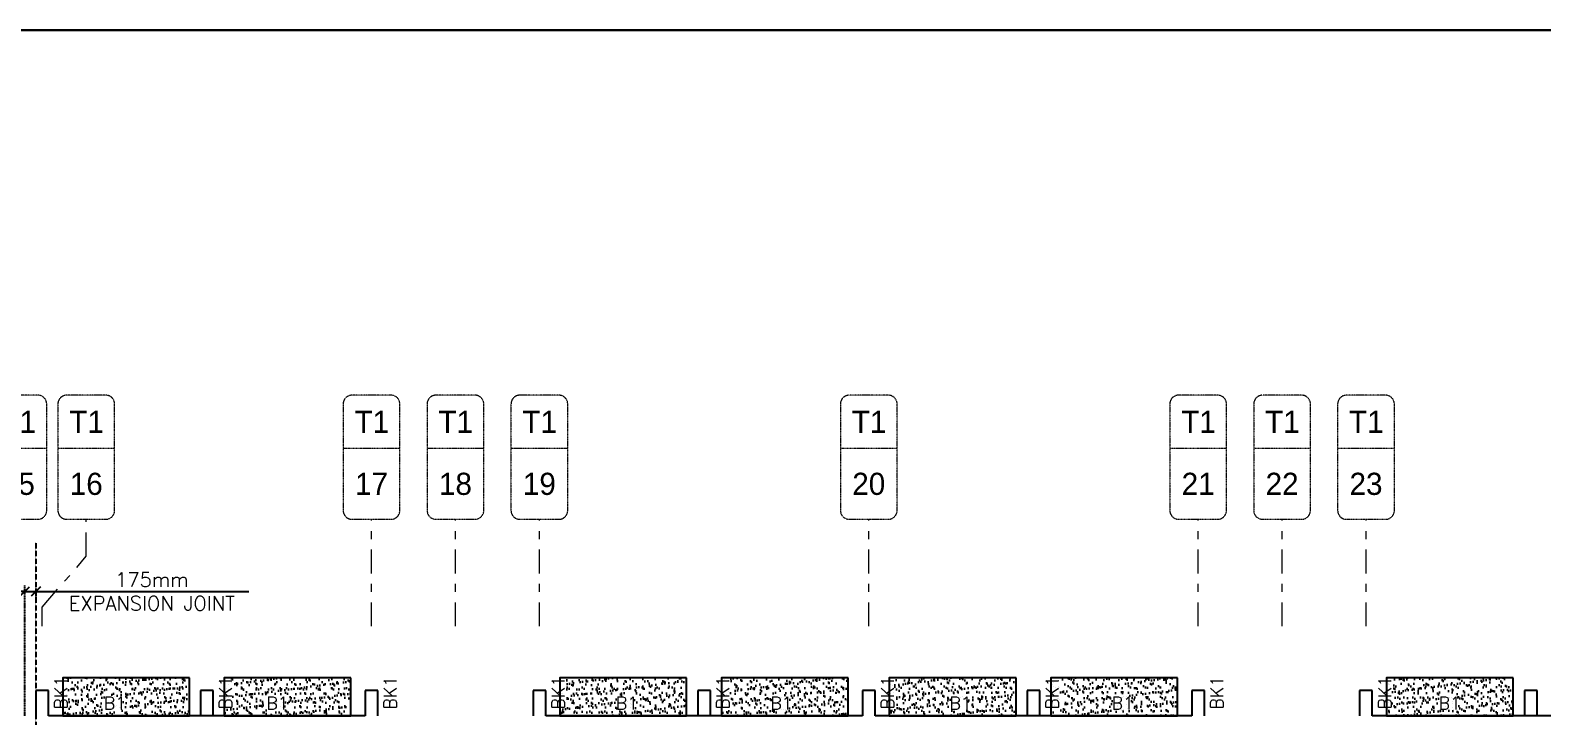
# Model space of a CAD drawing. Header units: millimetres. Extents: x 1078357 to 2594950, y -4969473 to -4636555.
# Drawn here: x 2327986 to 2351848, y -4647825 to -4636994 of the extents above; entities that cross this region are included whole.
import ezdxf
from ezdxf.enums import TextEntityAlignment as Align

# ---------------------------------------------------------------- set-up
doc = ezdxf.new("R2010")
doc.units = ezdxf.units.MM
doc.header["$PDMODE"] = 35
for name, pattern in [('CENTER', [2, 1.25, -0.25, 0.25, -0.25]), ('CONTINOUS', [0]), ('DGN STYLE 7', [8.34, 3.75, -1.67, 1.25, -1.67]), ('DOT', [0.25, 0, -0.25]), ('HIDDEN', [0.375, 0.25, -0.125]), ('New Retail block$0$CONTINOUS', [0])]:
    doc.linetypes.add(name, pattern=pattern)
doc.layers.get('0').update_dxf_attribs({"lineweight": 0})
doc.layers.get('Defpoints').update_dxf_attribs({"lineweight": 0})
for name, color, linetype, lineweight in [('A-_ANOTDIMA_D-', 6, 'Continuous', 13), ('A-_ANOTGRID_E-', 8, 'DGN STYLE 7', 13), ('Boundary', 40, 'Continuous', 30), ('GRID LINE', 8, 'Continuous', 0), ('HATCH', 8, 'Continuous', 30)]:
    doc.layers.add(name, color=color, linetype=linetype, lineweight=lineweight)
for name, color, linetype in [('B-200x650', 241, 'HIDDEN'), ('EXPANSION JOINT', 10, 'HIDDEN'), ('EXPANTION JOINT', 240, 'Continuous'), ('S-PROJECTION', 54, 'New Retail block$0$CONTINOUS')]:
    doc.layers.add(name, color=color, linetype=linetype)
doc.styles.add('Roman', font='romans')
doc.styles.add('ROMANS', font='romans.shx', dxfattribs={"width": 0.85})
doc.styles.get("Standard").update_dxf_attribs({"font": 'Adani Regular.ttf', "height": 500})
doc.dimstyles.new('HARESH', dxfattribs={"dimtxt": 150, "dimasz": 75, "dimexe": 0, "dimexo": 0, "dimgap": 25, "dimtad": 1, "dimdec": 0, "dimdsep": 46, "dimtxsty": 'Roman', "dimblk": 'OBLIQUE', "dimcen": 225, "dimdle": 25, "dimclrd": 2, "dimclre": 2, "dimclrt": 7, "dimadec": 8, "dimazin": 1, "dimtfac": 1, "dimtdec": 0, "dimtmove": 0, "dimatfit": 0, "dimfxl": 1, "dimlwd": -1, "dimlwe": -1, "dimarcsym": 0})

# ---------------------------------------------------------------- blocks, each defined once
blk = doc.blocks.new('_Oblique')
at = {"color": 0, "linetype": 'ByBlock', "lineweight": -2}
blk.add_line((-0.5, -0.5), (0.5, 0.5), dxfattribs=at)
blk = doc.blocks.new('*D1147')
at = {"layer": 'Defpoints', "color": 0, "linetype": 'CONTINOUS', "ltscale": 0.5, "transparency": 16777216}
for p in [(2328073, -4645812, 3), (2328073, -4645862), (2327898, -4647825, 0)]:
    blk.add_point(p, dxfattribs=at)
at = {"layer": 'EXPANTION JOINT', "color": 2, "linetype": 'CONTINOUS', "ltscale": 0.5, "transparency": 16777216}
for p, q in [((2327898, -4645862), (2327748, -4645862)), ((2327898, -4645862), (2328073, -4645862)), ((2328073, -4645862), (2331437, -4645862))]:
    blk.add_line(p, q, dxfattribs=at)
at = {"layer": 'EXPANTION JOINT', "color": 2, "linetype": 'DOT', "ltscale": 0.5, "transparency": 16777216}
for p, q in [((2327898, -4647825), (2327898, -4645762)), ((2328073, -4645812), (2328073, -4645962))]:
    blk.add_line(p, q, dxfattribs=at)
at = {"layer": 'EXPANTION JOINT', "color": 2, "linetype": 'CONTINOUS', "ltscale": 0.5, "transparency": 16777216, "xscale": 150, "yscale": 150, "zscale": 150}
blk.add_blockref('_Oblique', (2327898, -4645862), dxfattribs=at)
at = {"layer": 'EXPANTION JOINT', "color": 2, "linetype": 'CONTINOUS', "ltscale": 0.5, "transparency": 16777216, "xscale": 150, "yscale": 150, "zscale": 150, "rotation": 180}
blk.add_blockref('_Oblique', (2328073, -4645862), dxfattribs=at)
at = {"layer": 'EXPANTION JOINT', "color": 7, "linetype": 'CONTINOUS', "ltscale": 0.5, "transparency": 16777216, "char_height": 225, "attachment_point": 5, "style": 'Roman'}
for s, insert in [('175mm', (2329905, -4645674)), ('EXPANSION JOINT ', (2329905, -4646049))]:
    blk.add_mtext(s, dxfattribs=dict(at, insert=insert))
blk = doc.blocks.new('Tower grid nomenclature-ex')
at = {"layer": 'A-_ANOTGRID_E-'}
blk.add_lwpolyline([(-1250, -600), (1750, -600, 0.414214), (2000, -350), (2000, 750, 0.414214), (1750, 1000), (-1250, 1000, 0.414214), (-1500, 750), (-1500, -350, 0.414214)], format="xyb", close=True, dxfattribs=at)
blk.add_lwpolyline([(0, 1000), (0, -600)], dxfattribs=at)
at = {"layer": 'A-_ANOTGRID_E-', "flags": 8}
for p in [(-1235, 400), (1788, 400)]:
    blk.add_attdef('GRID', text='', height=625, dxfattribs=at).set_placement(p, align=Align.MIDDLE_CENTER)
blk = doc.blocks.new('T1')
at = {"layer": 'GRID LINE', "linetype": 'DGN STYLE 7', "ltscale": 100, "elevation": 0}
for points in [[(84361, -31827), (84361, -31528), (85058, -30723), (85058, -30138)], [(89561, -31827), (89561, -30138)], [(90886, -31827), (90886, -30138)], [(92211, -31827), (92211, -30138)], [(97411, -31827), (97411, -30138)], [(102611, -31827), (102611, -30138)], [(103936, -31827), (103936, -30138)], [(105261, -31827), (105261, -30138)]]:
    blk.add_lwpolyline(points, dxfattribs=at)
at = {"layer": 'GRID LINE'}
ref = blk.add_blockref('Tower grid nomenclature-ex', (83874, -29018, 0), dxfattribs=dict(at, xscale=0.56, yscale=0.56, zscale=0.56, rotation=270))
ref.add_attrib('GRID', '15', dxfattribs={"layer": 'A-_ANOTGRID_E-', "height": 350}).set_placement((83986, -29578, 0), align=Align.MIDDLE_CENTER)
ref.add_attrib('GRID', 'T1', dxfattribs={"layer": 'A-_ANOTGRID_E-', "height": 350}).set_placement((83991, -28598, 0), align=Align.MIDDLE_CENTER)
ref = blk.add_blockref('Tower grid nomenclature-ex', (84946, -29018, 0), dxfattribs=dict(at, xscale=0.56, yscale=0.56, zscale=0.56, rotation=270))
ref.add_attrib('GRID', '16', dxfattribs={"layer": 'A-_ANOTGRID_E-', "height": 350}).set_placement((85058, -29578, 0), align=Align.MIDDLE_CENTER)
ref.add_attrib('GRID', 'T1', dxfattribs={"layer": 'A-_ANOTGRID_E-', "height": 350}).set_placement((85064, -28598, 0), align=Align.MIDDLE_CENTER)
ref = blk.add_blockref('Tower grid nomenclature-ex', (89449, -29018, 0), dxfattribs=dict(at, xscale=0.56, yscale=0.56, zscale=0.56, rotation=270))
ref.add_attrib('GRID', '17', dxfattribs={"layer": 'A-_ANOTGRID_E-', "height": 350}).set_placement((89561, -29578, 0), align=Align.MIDDLE_CENTER)
ref.add_attrib('GRID', 'T1', dxfattribs={"layer": 'A-_ANOTGRID_E-', "height": 350}).set_placement((89566, -28598, 0), align=Align.MIDDLE_CENTER)
ref = blk.add_blockref('Tower grid nomenclature-ex', (90774, -29018, 0), dxfattribs=dict(at, xscale=0.56, yscale=0.56, zscale=0.56, rotation=270))
ref.add_attrib('GRID', '18', dxfattribs={"layer": 'A-_ANOTGRID_E-', "height": 350}).set_placement((90886, -29578, 0), align=Align.MIDDLE_CENTER)
ref.add_attrib('GRID', 'T1', dxfattribs={"layer": 'A-_ANOTGRID_E-', "height": 350}).set_placement((90891, -28598, 0), align=Align.MIDDLE_CENTER)
ref = blk.add_blockref('Tower grid nomenclature-ex', (92099, -29018, 0), dxfattribs=dict(at, xscale=0.56, yscale=0.56, zscale=0.56, rotation=270))
ref.add_attrib('GRID', '19', dxfattribs={"layer": 'A-_ANOTGRID_E-', "height": 350}).set_placement((92211, -29578, 0), align=Align.MIDDLE_CENTER)
ref.add_attrib('GRID', 'T1', dxfattribs={"layer": 'A-_ANOTGRID_E-', "height": 350}).set_placement((92216, -28598, 0), align=Align.MIDDLE_CENTER)
ref = blk.add_blockref('Tower grid nomenclature-ex', (97299, -29018, 0), dxfattribs=dict(at, xscale=0.56, yscale=0.56, zscale=0.56, rotation=270))
ref.add_attrib('GRID', '20', dxfattribs={"layer": 'A-_ANOTGRID_E-', "height": 350}).set_placement((97411, -29578, 0), align=Align.MIDDLE_CENTER)
ref.add_attrib('GRID', 'T1', dxfattribs={"layer": 'A-_ANOTGRID_E-', "height": 350}).set_placement((97416, -28598, 0), align=Align.MIDDLE_CENTER)
ref = blk.add_blockref('Tower grid nomenclature-ex', (102499, -29018, 0), dxfattribs=dict(at, xscale=0.56, yscale=0.56, zscale=0.56, rotation=270))
ref.add_attrib('GRID', '21', dxfattribs={"layer": 'A-_ANOTGRID_E-', "height": 350}).set_placement((102611, -29578, 0), align=Align.MIDDLE_CENTER)
ref.add_attrib('GRID', 'T1', dxfattribs={"layer": 'A-_ANOTGRID_E-', "height": 350}).set_placement((102616, -28598, 0), align=Align.MIDDLE_CENTER)
ref = blk.add_blockref('Tower grid nomenclature-ex', (103824, -29018, 0), dxfattribs=dict(at, xscale=0.56, yscale=0.56, zscale=0.56, rotation=270))
ref.add_attrib('GRID', '22', dxfattribs={"layer": 'A-_ANOTGRID_E-', "height": 350}).set_placement((103936, -29578, 0), align=Align.MIDDLE_CENTER)
ref.add_attrib('GRID', 'T1', dxfattribs={"layer": 'A-_ANOTGRID_E-', "height": 350}).set_placement((103941, -28598, 0), align=Align.MIDDLE_CENTER)
ref = blk.add_blockref('Tower grid nomenclature-ex', (105149, -29018, 0), dxfattribs=dict(at, xscale=0.56, yscale=0.56, zscale=0.56, rotation=270))
ref.add_attrib('GRID', '23', dxfattribs={"layer": 'A-_ANOTGRID_E-', "height": 350}).set_placement((105261, -29578, 0), align=Align.MIDDLE_CENTER)
ref.add_attrib('GRID', 'T1', dxfattribs={"layer": 'A-_ANOTGRID_E-', "height": 350}).set_placement((105266, -28598, 0), align=Align.MIDDLE_CENTER)

msp = doc.modelspace()

# ---------------------------------------------------------------- hatches: boundary and pattern name
at = {"layer": 'HATCH'}
h = msp.add_hatch(dxfattribs=at)
h.set_pattern_fill('AR-SAND', color=8, scale=3, angle=179.97015)
h.set_pattern_definition([(37.4701541, (-588560.8, 9339745.12), (-4.7236114, 146.8264517), [0, -115.824, 0, -129.54, 0, -123.825]), (7.4701541, (-588560.8, 9339745.12), (134.9689868, 214.9772528), [0, -62.484, 0, -104.394, 0, -40.005]), (327.4701541, (-588654.52, 9339745.16), (237.2979035, 0.3075449), [0, -38.1, 0, -137.16, 0, -179.07]), (317.4701541, (-588654.52, 9339745.16), (229.1017424, 66.759465), [0, -19.05, 0, -89.916, 0, -102.87])])
h.paths.add_polyline_path([(2330497.8, -4647225.1), (2328497.8, -4647225.1), (2328497.8, -4647825.1), (2330497.8, -4647825.1)])
h = msp.add_hatch(dxfattribs=at)
h.set_pattern_fill('AR-SAND', color=8, scale=3, angle=179.97015)
h.set_pattern_definition([(37.4701541, (-591110.8, 9339745.12), (-4.7236114, 146.8264517), [0, -115.824, 0, -129.54, 0, -123.825]), (7.4701541, (-591110.8, 9339745.12), (134.9689868, 214.9772528), [0, -62.484, 0, -104.394, 0, -40.005]), (327.4701541, (-591204.52, 9339745.16), (237.2979035, 0.3075449), [0, -38.1, 0, -137.16, 0, -179.07]), (317.4701541, (-591204.52, 9339745.16), (229.1017424, 66.759465), [0, -19.05, 0, -89.916, 0, -102.87])])
h.paths.add_polyline_path([(2333047.8, -4647225.1), (2331047.8, -4647225.1), (2331047.8, -4647825.1), (2333047.8, -4647825.1)])
h = msp.add_hatch(dxfattribs=at)
h.set_pattern_fill('AR-SAND', color=8, scale=3, angle=179.97015)
h.set_pattern_definition([(37.4701541, (-596410.8, 9339745.12), (-4.7236114, 146.8264517), [0, -115.824, 0, -129.54, 0, -123.825]), (7.4701541, (-596410.8, 9339745.12), (134.9689868, 214.9772528), [0, -62.484, 0, -104.394, 0, -40.005]), (327.4701541, (-596504.52, 9339745.16), (237.2979035, 0.3075449), [0, -38.1, 0, -137.16, 0, -179.07]), (317.4701541, (-596504.52, 9339745.16), (229.1017424, 66.759465), [0, -19.05, 0, -89.916, 0, -102.87])])
h.paths.add_polyline_path([(2338347.8, -4647225.1), (2336347.8, -4647225.1), (2336347.8, -4647825.1), (2338347.8, -4647825.1)])
h = msp.add_hatch(dxfattribs=at)
h.set_pattern_fill('AR-SAND', color=8, scale=3, angle=179.97015)
h.set_pattern_definition([(37.4701541, (-598960.8, 9339745.12), (-4.7236114, 146.8264517), [0, -115.824, 0, -129.54, 0, -123.825]), (7.4701541, (-598960.8, 9339745.12), (134.9689868, 214.9772528), [0, -62.484, 0, -104.394, 0, -40.005]), (327.4701541, (-599054.52, 9339745.16), (237.2979035, 0.3075449), [0, -38.1, 0, -137.16, 0, -179.07]), (317.4701541, (-599054.52, 9339745.16), (229.1017424, 66.759465), [0, -19.05, 0, -89.916, 0, -102.87])])
h.paths.add_polyline_path([(2340897.8, -4647225.1), (2338897.8, -4647225.1), (2338897.8, -4647825.1), (2340897.8, -4647825.1)])
h = msp.add_hatch(dxfattribs=at)
h.set_pattern_fill('AR-SAND', color=8, scale=3, angle=179.97015)
h.set_pattern_definition([(37.4701541, (-601610.8, 9339745.12), (-4.7236114, 146.8264517), [0, -115.824, 0, -129.54, 0, -123.825]), (7.4701541, (-601610.8, 9339745.12), (134.9689868, 214.9772528), [0, -62.484, 0, -104.394, 0, -40.005]), (327.4701541, (-601704.52, 9339745.16), (237.2979035, 0.3075449), [0, -38.1, 0, -137.16, 0, -179.07]), (317.4701541, (-601704.52, 9339745.16), (229.1017424, 66.759465), [0, -19.05, 0, -89.916, 0, -102.87])])
h.paths.add_polyline_path([(2343547.8, -4647225.1), (2341547.8, -4647225.1), (2341547.8, -4647825.1), (2343547.8, -4647825.1)])
h = msp.add_hatch(dxfattribs=at)
h.set_pattern_fill('AR-SAND', color=8, scale=3, angle=179.97015)
h.set_pattern_definition([(37.4701541, (-604160.8, 9339745.12), (-4.7236114, 146.8264517), [0, -115.824, 0, -129.54, 0, -123.825]), (7.4701541, (-604160.8, 9339745.12), (134.9689868, 214.9772528), [0, -62.484, 0, -104.394, 0, -40.005]), (327.4701541, (-604254.52, 9339745.16), (237.2979035, 0.3075449), [0, -38.1, 0, -137.16, 0, -179.07]), (317.4701541, (-604254.52, 9339745.16), (229.1017424, 66.759465), [0, -19.05, 0, -89.916, 0, -102.87])])
h.paths.add_polyline_path([(2346097.8, -4647225.1), (2344097.8, -4647225.1), (2344097.8, -4647825.1), (2346097.8, -4647825.1)])
h = msp.add_hatch(dxfattribs=at)
h.set_pattern_fill('AR-SAND', color=8, scale=3, angle=179.97015)
h.set_pattern_definition([(37.4701541, (-609460.8, 9339745.12), (-4.7236114, 146.8264517), [0, -115.824, 0, -129.54, 0, -123.825]), (7.4701541, (-609460.8, 9339745.12), (134.9689868, 214.9772528), [0, -62.484, 0, -104.394, 0, -40.005]), (327.4701541, (-609554.52, 9339745.16), (237.2979035, 0.3075449), [0, -38.1, 0, -137.16, 0, -179.07]), (317.4701541, (-609554.52, 9339745.16), (229.1017424, 66.759465), [0, -19.05, 0, -89.916, 0, -102.87])])
h.paths.add_polyline_path([(2351397.8, -4647225.1), (2349397.8, -4647225.1), (2349397.8, -4647825.1), (2351397.8, -4647825.1)])

# ---------------------------------------------------------------- linework, layer by layer
at = {"layer": 'B-200x650', "linetype": 'CONTINOUS', "ltscale": 700}
for p, q in [((2328272.8, -4647425.1, 0), (2328072.8, -4647425.1, 0)), ((2328072.8, -4647425.1, 0), (2328072.8, -4647825.1, 0)), ((2328272.8, -4647825.1, 0), (2328272.8, -4647425.1, 0)), ((2330872.8, -4647425.1, 0), (2330672.8, -4647425.1, 0)), ((2330672.8, -4647425.1, 0), (2330672.8, -4647825.1, 0)), ((2330872.8, -4647825.1, 0), (2330872.8, -4647425.1, 0)), ((2333472.8, -4647425.1, 0), (2333272.8, -4647425.1, 0)), ((2333272.8, -4647425.1, 0), (2333272.8, -4647825.1, 0)), ((2333472.8, -4647825.1, 0), (2333472.8, -4647425.1, 0)), ((2336122.8, -4647425.1, 0), (2335922.8, -4647425.1, 0)), ((2335922.8, -4647425.1, 0), (2335922.8, -4647825.1, 0)), ((2336122.8, -4647825.1, 0), (2336122.8, -4647425.1, 0)), ((2338722.8, -4647425.1, 0), (2338522.8, -4647425.1, 0)), ((2338522.8, -4647425.1, 0), (2338522.8, -4647825.1, 0)), ((2338722.8, -4647825.1, 0), (2338722.8, -4647425.1, 0)), ((2341322.8, -4647425.1, 0), (2341122.8, -4647425.1, 0)), ((2341122.8, -4647425.1, 0), (2341122.8, -4647825.1, 0)), ((2341322.8, -4647825.1, 0), (2341322.8, -4647425.1, 0)), ((2343922.8, -4647425.1, 0), (2343722.8, -4647425.1, 0)), ((2343722.8, -4647425.1, 0), (2343722.8, -4647825.1, 0)), ((2343922.8, -4647825.1, 0), (2343922.8, -4647425.1, 0)), ((2346522.8, -4647425.1, 0), (2346322.8, -4647425.1, 0)), ((2346322.8, -4647425.1, 0), (2346322.8, -4647825.1, 0)), ((2346522.8, -4647825.1, 0), (2346522.8, -4647425.1, 0)), ((2349172.8, -4647425.1, 0), (2348972.8, -4647425.1, 0)), ((2348972.8, -4647425.1, 0), (2348972.8, -4647825.1, 0)), ((2349172.8, -4647825.1, 0), (2349172.8, -4647425.1, 0)), ((2351772.8, -4647425.1, 0), (2351572.8, -4647425.1, 0)), ((2351572.8, -4647425.1, 0), (2351572.8, -4647825.1, 0)), ((2351772.8, -4647825.1, 0), (2351772.8, -4647425.1, 0)), ((2333272.8, -4647825.1, 0), (2328272.8, -4647825.1, 0)), ((2341122.8, -4647825.1, 0), (2336122.8, -4647825.1, 0)), ((2346322.8, -4647825.1, 0), (2341322.8, -4647825.1, 0)), ((2354172.8, -4647825.1, 0), (2349172.8, -4647825.1, 0))]:
    msp.add_line(p, q, dxfattribs=at)
at = {"layer": 'Boundary', "ltscale": 700, "elevation": 0}
msp.add_lwpolyline([(2273994, -4636994.1), (2377150.9, -4636994.1), (2377150.9, -4680490.6), (2273994, -4680490.6)], close=True, dxfattribs=at)
at = {"layer": 'EXPANSION JOINT'}
msp.add_line((2328072.8, -4645085.2, 0), (2328072.8, -4665417.7, 0), dxfattribs=at)
at = {"layer": 'S-PROJECTION', "elevation": 0}
for points in [[(2330497.8, -4647225.1), (2328497.8, -4647225.1), (2328497.8, -4647825.1), (2330497.8, -4647825.1)], [(2333047.8, -4647225.1), (2331047.8, -4647225.1), (2331047.8, -4647825.1), (2333047.8, -4647825.1)], [(2338347.8, -4647225.1), (2336347.8, -4647225.1), (2336347.8, -4647825.1), (2338347.8, -4647825.1)], [(2340897.8, -4647225.1), (2338897.8, -4647225.1), (2338897.8, -4647825.1), (2340897.8, -4647825.1)], [(2343547.8, -4647225.1), (2341547.8, -4647225.1), (2341547.8, -4647825.1), (2343547.8, -4647825.1)], [(2346097.8, -4647225.1), (2344097.8, -4647225.1), (2344097.8, -4647825.1), (2346097.8, -4647825.1)], [(2351397.8, -4647225.1), (2349397.8, -4647225.1), (2349397.8, -4647825.1), (2351397.8, -4647825.1)]]:
    msp.add_lwpolyline(points, close=True, dxfattribs=at)

# ---------------------------------------------------------------- block references
at = {"layer": 'A-_ANOTDIMA_D-', "color": 2, "linetype": 'CENTER', "ltscale": 700}
msp.add_blockref('T1', (2243812.2, -4614582.5, 0), dxfattribs=at)

# ---------------------------------------------------------------- texts
at = {"layer": 'B-200x650', "linetype": 'CONTINOUS', "ltscale": 700, "style": 'ROMANS'}
for p in [(2328568.4, -4647724.7, 50), (2331168.4, -4647724.7, 50), (2333768.4, -4647724.7, 50), (2336418.4, -4647724.7, 50), (2339018.4, -4647724.8, 50), (2341618.4, -4647724.7, 50), (2344218.4, -4647724.8, 50), (2346818.4, -4647724.8, 50), (2349468.4, -4647724.8, 50)]:
    msp.add_text('BK1', height=200, rotation=90, dxfattribs=at).set_placement(p)
at = {"layer": 'B-200x650', "linetype": 'HIDDEN', "ltscale": 500, "style": 'ROMANS'}
for p in [(2329146.3, -4647724.8, -2.7), (2331711.2, -4647724.8, -2.7), (2337229.5, -4647724.8, -2.7), (2339668.4, -4647724.8, -2.7), (2342495.2, -4647724.8, -2.7), (2345055.2, -4647724.8, -2.7), (2350217.5, -4647724.8, -2.7)]:
    msp.add_text('B1', height=200, rotation=359.99906, dxfattribs=at).set_placement(p)

# ---------------------------------------------------------------- dimensions: what is measured, and where the dimension line sits
at = {"layer": 'EXPANTION JOINT', "linetype": 'CONTINOUS', "ltscale": 0.5}
dim = msp.add_linear_dim(base=(2328072.8, -4645861.9, -2.8), p1=(2327897.8, -4647824.8, -2.8), p2=(2328072.8, -4645811.5, 0), text='175mm\\XEXPANSION JOINT ', dimstyle='HARESH', override={"dimtxt": 225, "dimasz": 150, "dimexe": 100, "dimgap": 75, "dimtxsty": 'Roman', "dimdle": 1, "dimfxl": 500, "dimarcsym": 1}, dxfattribs=at)
dim.commit()
dim.dimension.update_dxf_attribs({"geometry": '*D1147', "text_midpoint": (2329904.9, -4645861.9, -2.8)})

doc.saveas('drawing.dxf')
